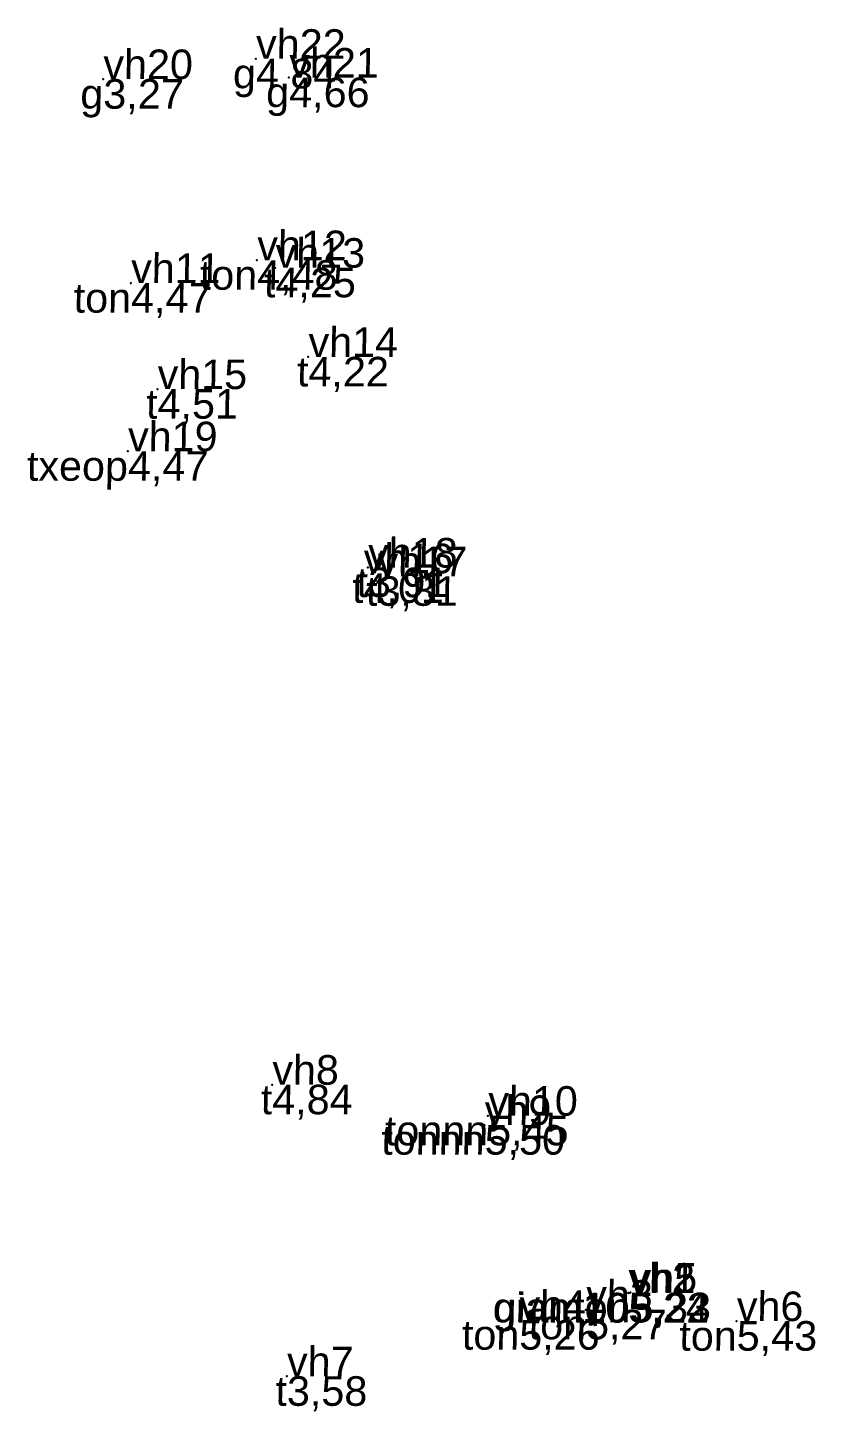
# Model space of a CAD drawing. Header units: metres. Extents: x 584732 to 606137, y 2257469 to 2286410.
# Drawn here: x 592852.36 to 592879, y 2275585.81 to 2275632.59 of the extents above; entities that cross this region are included whole.
import ezdxf
from ezdxf.enums import TextEntityAlignment as Align

# ---------------------------------------------------------------- set-up
doc = ezdxf.new("R2010")
doc.units = ezdxf.units.M
doc.header["$MEASUREMENT"] = 0
for name, color, linetype in [('diem', 2, 'Continuous'), ('Docao', 22, 'Continuous'), ('Madiem', 5, 'Continuous'), ('Tendiem', 7, 'Continuous')]:
    doc.layers.add(name, color=color, linetype=linetype)
doc.styles.add('VnArial', font='txt')

msp = doc.modelspace()

# ---------------------------------------------------------------- linework, layer by layer
at = {"layer": 'diem'}
for p in [(592860.078, 2275631.535, 4.838), (592854.916, 2275630.849, 3.267), (592861.201, 2275630.9, 4.661), (592860.119, 2275624.728, 4.482), (592860.739, 2275624.472, 4.252), (592855.855, 2275623.954, 4.47), (592861.853, 2275621.459, 4.216), (592856.751, 2275620.369, 4.51), (592855.749, 2275618.27, 4.469), (592863.866, 2275614.335, 3.906), (592863.718, 2275614.142, 4.005), (592864.188, 2275614.043, 3.806), (592860.629, 2275596.853, 4.843), (592867.931, 2275595.803, 5.445), (592867.811, 2275595.488, 5.502), (592872.668, 2275589.818, 5.239), (592872.693, 2275589.808, 5.215), (592872.745, 2275589.822, 5.327), (592871.242, 2275589.245, 5.273), (592868.983, 2275588.895, 5.255), (592876.336, 2275588.861, 5.431), (592861.125, 2275586.996, 3.578)]:
    msp.add_point(p, dxfattribs=at)

# ---------------------------------------------------------------- texts
at = {"layer": 'Docao', "style": 'VnArial', "oblique": 1}
for s, p in [('4,84', (592860.078, 2275631.535, 4.838)), ('3,27', (592854.916, 2275630.849, 3.267)), ('4,66', (592861.201, 2275630.9, 4.661)), ('4,48', (592860.119, 2275624.728, 4.482)), ('4,25', (592860.739, 2275624.472, 4.252)), ('4,47', (592855.855, 2275623.954, 4.47)), ('4,22', (592861.853, 2275621.459, 4.216)), ('4,51', (592856.751, 2275620.369, 4.51)), ('4,47', (592855.749, 2275618.27, 4.469)), ('3,91', (592863.866, 2275614.335, 3.906)), ('4,01', (592863.718, 2275614.142, 4.005)), ('3,81', (592864.188, 2275614.043, 3.806)), ('4,84', (592860.629, 2275596.853, 4.843)), ('5,45', (592867.931, 2275595.803, 5.445)), ('5,50', (592867.811, 2275595.488, 5.502)), ('5,24', (592872.668, 2275589.818, 5.239)), ('5,22', (592872.693, 2275589.808, 5.215)), ('5,33', (592872.745, 2275589.822, 5.327)), ('5,27', (592871.242, 2275589.245, 5.273)), ('5,26', (592868.983, 2275588.895, 5.255)), ('5,43', (592876.336, 2275588.861, 5.431)), ('3,58', (592861.125, 2275586.996, 3.578))]:
    msp.add_text(s, height=1, dxfattribs=at).set_placement(p, align=Align.TOP_LEFT)
at = {"layer": 'Madiem', "style": 'VnArial', "oblique": 1}
for s, p in [('g', (592860.078, 2275631.535, 4.838)), ('g', (592854.916, 2275630.849, 3.267)), ('g', (592861.201, 2275630.9, 4.661)), ('ton', (592860.119, 2275624.728, 4.482)), ('t', (592860.739, 2275624.472, 4.252)), ('ton', (592855.855, 2275623.954, 4.47)), ('t', (592861.853, 2275621.459, 4.216)), ('t', (592856.751, 2275620.369, 4.51)), ('txeop', (592855.749, 2275618.27, 4.469)), ('t', (592863.866, 2275614.335, 3.906)), ('t', (592863.718, 2275614.142, 4.005)), ('t', (592864.188, 2275614.043, 3.806)), ('t', (592860.629, 2275596.853, 4.843)), ('tonnn', (592867.931, 2275595.803, 5.445)), ('tonnn', (592867.811, 2275595.488, 5.502)), ('giam10', (592872.668, 2275589.818, 5.239)), ('giam10', (592872.693, 2275589.808, 5.215)), ('ton', (592872.745, 2275589.822, 5.327)), ('ton', (592871.242, 2275589.245, 5.273)), ('ton', (592868.983, 2275588.895, 5.255)), ('ton', (592876.336, 2275588.861, 5.431)), ('t', (592861.125, 2275586.996, 3.578))]:
    msp.add_text(s, height=1, dxfattribs=at).set_placement(p, align=Align.TOP_RIGHT)
at = {"layer": 'Tendiem', "style": 'VnArial', "oblique": 1}
for s, p in [('vh22', (592860.078, 2275631.535, 4.838)), ('vh20', (592854.916, 2275630.849, 3.267)), ('vh21', (592861.201, 2275630.9, 4.661)), ('vh12', (592860.119, 2275624.728, 4.482)), ('vh13', (592860.739, 2275624.472, 4.252)), ('vh11', (592855.855, 2275623.954, 4.47)), ('vh14', (592861.853, 2275621.459, 4.216)), ('vh15', (592856.751, 2275620.369, 4.51)), ('vh19', (592855.749, 2275618.27, 4.469)), ('vh16', (592863.718, 2275614.142, 4.005)), ('vh18', (592863.866, 2275614.335, 3.906)), ('vh17', (592864.188, 2275614.043, 3.806)), ('vh8', (592860.629, 2275596.853, 4.843)), ('vh9', (592867.811, 2275595.488, 5.502)), ('vh10', (592867.931, 2275595.803, 5.445)), ('vh2', (592872.668, 2275589.818, 5.239)), ('vh1', (592872.693, 2275589.808, 5.215)), ('vh5', (592872.745, 2275589.822, 5.327)), ('vh4', (592868.983, 2275588.895, 5.255)), ('vh3', (592871.242, 2275589.245, 5.273)), ('vh6', (592876.336, 2275588.861, 5.431)), ('vh7', (592861.125, 2275586.996, 3.578))]:
    msp.add_text(s, height=1, dxfattribs=at).set_placement(p)

doc.saveas('drawing.dxf')
